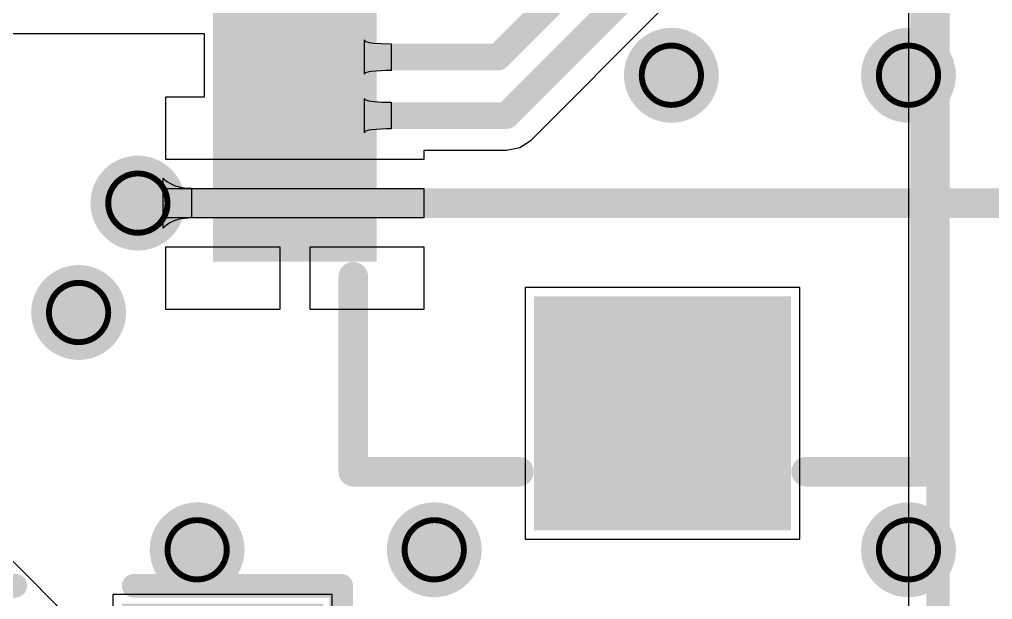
# Model space of a CAD drawing. Header units: millimetres. Extents: x -1.72 to 0.75, y -0.35 to 1.04.
# Drawn here: x -0.455 to -0.1266, y 0.1232 to 0.3188 of the extents above; entities that cross this region are included whole.
import ezdxf

# ---------------------------------------------------------------- set-up
doc = ezdxf.new("R2010")
doc.units = ezdxf.units.MM
doc.header["$MEASUREMENT"] = 0
for name, color, linetype in [('BottomLayer', 5, 'Continuous'), ('BottomSolder', 6, 'Continuous'), ('DrillDrawing', 1, 'Continuous'), ('Mechanical15', 56, 'Continuous'), ('MultiLayer', 9, 'Continuous'), ('TopLayer', 1, 'Continuous'), ('TopOverlay', 2, 'Continuous'), ('TopPaste', 8, 'Continuous'), ('TopSolder', 216, 'Continuous'), ('ViaHoleLayer', 16, 'Continuous')]:
    doc.layers.add(name, color=color, linetype=linetype)

# ---------------------------------------------------------------- blocks, each defined once
blk = doc.blocks.new('MX_1_25_LI_10P_3')
at = {"layer": 'TopOverlay', "const_width": 0.007874}
blk.add_lwpolyline([(-0.285, 0.085), (0.285, 0.085)], dxfattribs=at)
blk = doc.blocks.new('LED_0805R_21')
at = {"layer": 'Mechanical15', "const_width": 0.0019685}
for points in [[(0, 0.019685), (0, -0.019685)], [(0.019685, 0), (-0.019685, 0)]]:
    blk.add_lwpolyline(points, dxfattribs=at)
at = {"layer": 'Mechanical15'}
for points, const_width in [([(-0.0004921, 0.019685, 1), (0.0004921, 0.019685, 1)], 0.0009842), ([(0.0137795, 0, 1), (-0.0137795, 0, 1)], 0.0019685), ([(-0.0201771, 0, 1), (-0.0191929, 0, 1)], 0.0009842), ([(-0.0142716, 0, 1), (-0.0132874, 0, 1)], 0.0009842), ([(0.0132874, 0, 1), (0.0142716, 0, 1)], 0.0009842), ([(0.0191929, 0, 1), (0.0201771, 0, 1)], 0.0009842), ([(-0.0004921, -0.019685, 1), (0.0004921, -0.019685, 1)], 0.0009842)]:
    blk.add_lwpolyline(points, format="xyb", close=True, dxfattribs=dict(at, const_width=const_width))
at = {"layer": 'TopLayer', "const_width": 0.05}
blk.add_lwpolyline([(0.055, 0), (0.045, 0)], dxfattribs=at)
at = {"layer": 'TopLayer', "const_width": 0.025}
for points in [[(0.0325, 0, 1), (0.0575, 0, 1)], [(0.0425, 0, 1), (0.0675, 0, 1)]]:
    blk.add_lwpolyline(points, format="xyb", close=True, dxfattribs=at)
at = {"layer": 'TopLayer'}
blk.add_solid([(-0.08, -0.025), (-0.02, -0.025), (-0.08, 0.025), (-0.02, 0.025)], dxfattribs=at)
at = {"layer": 'TopOverlay', "const_width": 0.008}
for points in [[(-0.09, 0.035), (-0.09, -0.035)], [(-0.02, 0.035), (-0.09, 0.035)], [(0.1049999, 0.035), (0.0200001, 0.035)], [(0.09, -0.035), (0.0899999, 0.035)], [(0.105, -0.035), (0.1049999, 0.035)], [(-0.02, -0.035), (-0.09, -0.035)], [(0.105, -0.035), (0.0199999, -0.0349999)]]:
    blk.add_lwpolyline(points, dxfattribs=at)
at = {"layer": 'TopOverlay', "const_width": 0.004}
for points in [[(-0.092, 0.035, 1), (-0.088, 0.035, 1)], [(-0.092, 0.035, 1), (-0.088, 0.035, 1)], [(-0.022, 0.035, 1), (-0.018, 0.035, 1)], [(0.0180001, 0.035, 1), (0.0220001, 0.035, 1)], [(0.0879999, 0.035, 1), (0.0919999, 0.035, 1)], [(0.1029999, 0.035, 1), (0.1069999, 0.035, 1)], [(0.1029999, 0.035, 1), (0.1069999, 0.035, 1)], [(-0.092, -0.035, 1), (-0.088, -0.035, 1)], [(-0.092, -0.035, 1), (-0.088, -0.035, 1)], [(-0.022, -0.035, 1), (-0.018, -0.035, 1)], [(0.0179999, -0.0349999, 1), (0.0219999, -0.0349999, 1)], [(0.088, -0.035, 1), (0.092, -0.035, 1)], [(0.103, -0.035, 1), (0.107, -0.035, 1)], [(0.103, -0.035, 1), (0.107, -0.035, 1)]]:
    blk.add_lwpolyline(points, format="xyb", close=True, dxfattribs=at)
at = {"layer": 'TopPaste', "const_width": 0.05}
blk.add_lwpolyline([(0.055, 0), (0.045, 0)], dxfattribs=at)
at = {"layer": 'TopPaste', "const_width": 0.025}
for points in [[(0.0325, 0, 1), (0.0575, 0, 1)], [(0.0425, 0, 1), (0.0675, 0, 1)]]:
    blk.add_lwpolyline(points, format="xyb", close=True, dxfattribs=at)
at = {"layer": 'TopPaste'}
blk.add_solid([(-0.08, -0.025), (-0.02, -0.025), (-0.08, 0.025), (-0.02, 0.025)], dxfattribs=at)
at = {"layer": 'TopSolder', "const_width": 0.058}
blk.add_lwpolyline([(0.055, 0), (0.045, 0)], dxfattribs=at)
at = {"layer": 'TopSolder', "const_width": 0.029}
for points in [[(0.0305, 0, 1), (0.0595, 0, 1)], [(0.0405, 0, 1), (0.0695, 0, 1)]]:
    blk.add_lwpolyline(points, format="xyb", close=True, dxfattribs=at)
at = {"layer": 'TopSolder'}
blk.add_solid([(-0.084, -0.029), (-0.016, -0.029), (-0.084, 0.029), (-0.016, 0.029)], dxfattribs=at)
blk = doc.blocks.new('FPC_SMD_P0_50_14P_QCHF_SM_H2_0_23')
at = {"layer": 'TopLayer'}
for points in [[(0.2244129, 0.10138), (0.1535469, 0.10138), (0.2244129, 0.02264), (0.1535469, 0.02264)], [(0.0748055, -0.0383879), (0.0629945, -0.0383879), (0.0748055, -0.0856319), (0.0629945, -0.0856319)], [(0.0944855, -0.038388), (0.0826745, -0.038388), (0.0944855, -0.085632), (0.0826745, -0.085632)], [(0.1141755, -0.0383879), (0.1023645, -0.0383879), (0.1141755, -0.0856319), (0.1023645, -0.0856319)], [(0.1338555, -0.038388), (0.1220445, -0.038388), (0.1338555, -0.085632), (0.1220445, -0.085632)]]:
    blk.add_solid(points, dxfattribs=at)
at = {"layer": 'TopOverlay', "const_width": 0.01}
for points in [[(0.208662, 0.150588), (-0.208662, 0.150588)], [(0.208662, 0.110476), (0.208662, 0.150588)], [(0.208662, -0.042325), (0.208662, 0.013536)], [(0.208662, -0.042325), (0.1429571, -0.042325)]]:
    blk.add_lwpolyline(points, dxfattribs=at)
at = {"layer": 'TopOverlay', "const_width": 0.005}
for points in [[(0.206162, 0.150588, 1), (0.211162, 0.150588, 1)], [(0.206162, 0.150588, 1), (0.211162, 0.150588, 1)], [(0.206162, 0.110476, 1), (0.211162, 0.110476, 1)], [(0.206162, 0.013536, 1), (0.211162, 0.013536, 1)], [(0.1404571, -0.042325, 1), (0.1454571, -0.042325, 1)], [(0.206162, -0.042325, 1), (0.211162, -0.042325, 1)], [(0.206162, -0.042325, 1), (0.211162, -0.042325, 1)]]:
    blk.add_lwpolyline(points, format="xyb", close=True, dxfattribs=at)
at = {"layer": 'TopPaste'}
for points in [[(0.2244129, 0.10138), (0.1535469, 0.10138), (0.2244129, 0.02264), (0.1535469, 0.02264)], [(0.0748055, -0.0383879), (0.0629945, -0.0383879), (0.0748055, -0.0856319), (0.0629945, -0.0856319)], [(0.0944855, -0.038388), (0.0826745, -0.038388), (0.0944855, -0.085632), (0.0826745, -0.085632)], [(0.1141755, -0.0383879), (0.1023645, -0.0383879), (0.1141755, -0.0856319), (0.1023645, -0.0856319)], [(0.1338555, -0.038388), (0.1220445, -0.038388), (0.1338555, -0.085632), (0.1220445, -0.085632)]]:
    blk.add_solid(points, dxfattribs=at)
at = {"layer": 'TopSolder'}
for points in [[(0.2284129, 0.10538), (0.1495469, 0.10538), (0.2284129, 0.01864), (0.1495469, 0.01864)], [(0.0591155, -0.034388), (0.0393045, -0.034388), (0.0591155, -0.089632), (0.0393045, -0.089632)], [(0.0788055, -0.0343879), (0.0589945, -0.0343879), (0.0788055, -0.0896319), (0.0589945, -0.0896319)], [(0.0984855, -0.034388), (0.0786745, -0.034388), (0.0984855, -0.089632), (0.0786745, -0.089632)], [(0.1181755, -0.0343879), (0.0983645, -0.0343879), (0.1181755, -0.0896319), (0.0983645, -0.0896319)], [(0.1378555, -0.034388), (0.1180445, -0.034388), (0.1378555, -0.089632), (0.1180445, -0.089632)]]:
    blk.add_solid(points, dxfattribs=at)

msp = doc.modelspace()

# ---------------------------------------------------------------- linework, layer by layer
at = {"layer": 'BottomLayer'}
msp.add_line((-0.155, 0.9469805), (-0.155, -0.2590279), dxfattribs=at)
at = {"layer": 'BottomLayer', "const_width": 0.012}
for points in [[(-0.241, 0.3, 1), (-0.229, 0.3, 1)], [(-0.161, 0.3, 1), (-0.149, 0.3, 1)], [(-0.421, 0.25689, 1), (-0.409, 0.25689, 1)], [(-0.441, 0.22, 1), (-0.429, 0.22, 1)], [(-0.401, 0.14, 1), (-0.389, 0.14, 1)], [(-0.321, 0.14, 1), (-0.309, 0.14, 1)], [(-0.161, 0.14, 1), (-0.149, 0.14, 1)]]:
    msp.add_lwpolyline(points, format="xyb", close=True, dxfattribs=at)
at = {"layer": 'BottomSolder', "const_width": 0.016}
for points in [[(-0.243, 0.3, 1), (-0.227, 0.3, 1)], [(-0.163, 0.3, 1), (-0.147, 0.3, 1)], [(-0.423, 0.25689, 1), (-0.407, 0.25689, 1)], [(-0.443, 0.22, 1), (-0.427, 0.22, 1)], [(-0.403, 0.14, 1), (-0.387, 0.14, 1)], [(-0.323, 0.14, 1), (-0.307, 0.14, 1)], [(-0.163, 0.14, 1), (-0.147, 0.14, 1)]]:
    msp.add_lwpolyline(points, format="xyb", close=True, dxfattribs=at)
at = {"layer": 'DrillDrawing'}
for points, const_width in [([(-0.225, 0.3, 1), (-0.245, 0.3, 1)], 0.002), ([(-0.145, 0.3, 1), (-0.165, 0.3, 1)], 0.002), ([(-0.2455, 0.3, 1), (-0.2445, 0.3, 1)], 0.001), ([(-0.2255, 0.3, 1), (-0.2245, 0.3, 1)], 0.001), ([(-0.1655, 0.3, 1), (-0.1645, 0.3, 1)], 0.001), ([(-0.1455, 0.3, 1), (-0.1445, 0.3, 1)], 0.001), ([(-0.405, 0.25689, 1), (-0.425, 0.25689, 1)], 0.002), ([(-0.4255, 0.25689, 1), (-0.4245, 0.25689, 1)], 0.001), ([(-0.4055, 0.25689, 1), (-0.4045, 0.25689, 1)], 0.001), ([(-0.425, 0.22, 1), (-0.445, 0.22, 1)], 0.002), ([(-0.4455, 0.22, 1), (-0.4445, 0.22, 1)], 0.001), ([(-0.4255, 0.22, 1), (-0.4245, 0.22, 1)], 0.001), ([(-0.385, 0.14, 1), (-0.405, 0.14, 1)], 0.002), ([(-0.305, 0.14, 1), (-0.325, 0.14, 1)], 0.002), ([(-0.145, 0.14, 1), (-0.165, 0.14, 1)], 0.002), ([(-0.4055, 0.14, 1), (-0.4045, 0.14, 1)], 0.001), ([(-0.3855, 0.14, 1), (-0.3845, 0.14, 1)], 0.001), ([(-0.3255, 0.14, 1), (-0.3245, 0.14, 1)], 0.001), ([(-0.3055, 0.14, 1), (-0.3045, 0.14, 1)], 0.001), ([(-0.1655, 0.14, 1), (-0.1645, 0.14, 1)], 0.001), ([(-0.1455, 0.14, 1), (-0.1445, 0.14, 1)], 0.001)]:
    msp.add_lwpolyline(points, format="xyb", close=True, dxfattribs=dict(at, const_width=const_width))
at = {"layer": 'MultiLayer', "const_width": 0.012}
for points in [[(-0.241, 0.3, 1), (-0.229, 0.3, 1)], [(-0.161, 0.3, 1), (-0.149, 0.3, 1)], [(-0.421, 0.25689, 1), (-0.409, 0.25689, 1)], [(-0.441, 0.22, 1), (-0.429, 0.22, 1)], [(-0.401, 0.14, 1), (-0.389, 0.14, 1)], [(-0.321, 0.14, 1), (-0.309, 0.14, 1)], [(-0.161, 0.14, 1), (-0.149, 0.14, 1)]]:
    msp.add_lwpolyline(points, format="xyb", close=True, dxfattribs=at)
at = {"layer": 'TopLayer'}
for p, q in [((-0.155, 0.9469805), (-0.155, 0.1051087)), ((-0.2823399, 0.2781274), (-0.2387409, 0.3217263)), ((-0.4860769, 0.3140631), (-0.392632, 0.3140631)), ((-0.392632, 0.3140631), (-0.392632, 0.3128829)), ((-0.392632, 0.3128829), (-0.3926319, 0.3128829)), ((-0.3926319, 0.3128829), (-0.3926319, 0.2993239)), ((-0.3385079, 0.3003179), (-0.3385079, 0.3118889)), ((-0.3385079, 0.3118889), (-0.3384179, 0.311644)), ((-0.3384179, 0.311644), (-0.3381479, 0.3114249)), ((-0.3381479, 0.3114249), (-0.3376979, 0.3112315)), ((-0.3376979, 0.3112315), (-0.3370679, 0.3110639)), ((-0.3370679, 0.3110639), (-0.3362579, 0.3109222)), ((-0.3362579, 0.3109222), (-0.3352679, 0.3108061)), ((-0.3352679, 0.3108061), (-0.3327479, 0.3106515)), ((-0.3327479, 0.3106515), (-0.3295079, 0.3105999)), ((-0.3295079, 0.3105999), (-0.3295079, 0.3015999)), ((-0.3926319, 0.2993239), (-0.392632, 0.2993239)), ((-0.392632, 0.2993239), (-0.392632, 0.2926389)), ((-0.3384179, 0.3005615), (-0.3385079, 0.3003179)), ((-0.3381479, 0.3007794), (-0.3384179, 0.3005615)), ((-0.3376979, 0.3009717), (-0.3381479, 0.3007794)), ((-0.3370679, 0.3011384), (-0.3376979, 0.3009717)), ((-0.3362579, 0.3012794), (-0.3370679, 0.3011384)), ((-0.3312179, 0.3015871), (-0.3362579, 0.3012794)), ((-0.3295079, 0.3015999), (-0.3312179, 0.3015871)), ((-0.392632, 0.2926389), (-0.4056319, 0.2926389)), ((-0.4056319, 0.2926389), (-0.4056319, 0.2729539)), ((-0.338508, 0.2806329), (-0.338508, 0.2922039)), ((-0.338508, 0.2922039), (-0.338418, 0.2919597)), ((-0.338418, 0.2919597), (-0.338148, 0.2917411)), ((-0.338148, 0.2917411), (-0.337698, 0.2915483)), ((-0.337698, 0.2915483), (-0.337068, 0.2913812)), ((-0.337068, 0.2913812), (-0.336258, 0.2912398)), ((-0.336258, 0.2912398), (-0.335268, 0.2911241)), ((-0.335268, 0.2911241), (-0.332748, 0.2909698)), ((-0.332748, 0.2909698), (-0.329508, 0.2909184)), ((-0.329508, 0.2909184), (-0.329508, 0.2819184)), ((-0.338418, 0.2808771), (-0.338508, 0.2806329)), ((-0.338148, 0.2810957), (-0.338418, 0.2808771)), ((-0.337698, 0.2812885), (-0.338148, 0.2810957)), ((-0.337068, 0.2814556), (-0.337698, 0.2812885)), ((-0.336258, 0.281597), (-0.337068, 0.2814556)), ((-0.331218, 0.2819055), (-0.336258, 0.281597)), ((-0.329508, 0.2819184), (-0.331218, 0.2819055)), ((-0.2861438, 0.2755856), (-0.2823399, 0.2781274)), ((-0.4056319, 0.2729539), (-0.405632, 0.2729539)), ((-0.405632, 0.2729539), (-0.405632, 0.2717335)), ((-0.3183879, 0.2717335), (-0.3183879, 0.2746931)), ((-0.3183879, 0.2746931), (-0.2906309, 0.2746931)), ((-0.2906309, 0.2746931), (-0.2861438, 0.2755856)), ((-0.405632, 0.2717335), (-0.36201, 0.2717335)), ((-0.36201, 0.2717335), (-0.3183879, 0.2717335)), ((-0.4064303, 0.24849), (-0.4064303, 0.26529)), ((-0.4064303, 0.26529), (-0.405735, 0.264644)), ((-0.405735, 0.264644), (-0.4049823, 0.264066)), ((-0.4049823, 0.264066), (-0.4041721, 0.263556)), ((-0.4041721, 0.263556), (-0.4033044, 0.263114)), ((-0.4033044, 0.263114), (-0.4023792, 0.26274)), ((-0.4023792, 0.26274), (-0.4013966, 0.262434)), ((-0.36201, 0.2617335), (-0.405632, 0.2617335)), ((-0.405632, 0.2617335), (-0.405632, 0.2520484)), ((-0.4013966, 0.262434), (-0.4003565, 0.262196)), ((-0.4003565, 0.262196), (-0.3992589, 0.262026)), ((-0.3992589, 0.262026), (-0.3981038, 0.261924)), ((-0.3981038, 0.261924), (-0.3968913, 0.26189)), ((-0.3968913, 0.26189), (-0.3968913, 0.25189)), ((-0.3183879, 0.2617335), (-0.36201, 0.2617335)), ((-0.3183879, 0.2520484), (-0.3183879, 0.2617335)), ((-0.4049823, 0.249714), (-0.405735, 0.249136)), ((-0.405632, 0.2520484), (-0.36201, 0.2520484)), ((-0.4041721, 0.250224), (-0.4049823, 0.249714)), ((-0.4033044, 0.250666), (-0.4041721, 0.250224)), ((-0.4023792, 0.25104), (-0.4033044, 0.250666)), ((-0.4013966, 0.251346), (-0.4023792, 0.25104)), ((-0.4003565, 0.251584), (-0.4013966, 0.251346)), ((-0.3992589, 0.251754), (-0.4003565, 0.251584)), ((-0.3981038, 0.251856), (-0.3992589, 0.251754)), ((-0.3968913, 0.25189), (-0.3981038, 0.251856)), ((-0.36201, 0.2520484), (-0.3183879, 0.2520484)), ((-0.405735, 0.249136), (-0.4064303, 0.24849)), ((-0.36701, 0.2420484), (-0.405632, 0.2420484)), ((-0.405632, 0.2420484), (-0.405632, 0.2211429)), ((-0.36701, 0.2211429), (-0.36701, 0.2420484)), ((-0.3183879, 0.2420484), (-0.35701, 0.2420484)), ((-0.35701, 0.2420484), (-0.35701, 0.2211429)), ((-0.318388, 0.2211429), (-0.318388, 0.2408279)), ((-0.318388, 0.2408279), (-0.3183879, 0.2408279)), ((-0.3183879, 0.2408279), (-0.3183879, 0.2420484)), ((-0.191624, 0.228457), (-0.284364, 0.228457)), ((-0.284364, 0.228457), (-0.284364, 0.143591)), ((-0.191624, 0.143591), (-0.191624, 0.228457)), ((-0.405632, 0.2211429), (-0.36701, 0.2211429)), ((-0.35701, 0.2211429), (-0.318388, 0.2211429)), ((-0.284364, 0.143591), (-0.191624, 0.143591)), ((-0.4364014, 0.1153768), (-0.4589014, 0.1378768)), ((-0.3494014, 0.1248768), (-0.4234014, 0.1248768)), ((-0.4234014, 0.1248768), (-0.4234014, 0.0751193)), ((-0.3494014, 0.1124936), (-0.3494014, 0.1248768))]:
    msp.add_line(p, q, dxfattribs=at)
for points, const_width in [([(-0.2935768, 0.3060999), (-0.270532, 0.3291447)], 0.009), ([(-0.2906309, 0.2864184), (-0.247032, 0.3300173)], 0.009), ([(-0.3551318, 0.3060999), (-0.2935768, 0.3060999)], 0.009), ([(-0.36201, 0.2864199), (-0.3620085, 0.2864184)], 0.009), ([(-0.3620085, 0.2864184), (-0.2906309, 0.2864184)], 0.009), ([(-0.3620099, 0.25689), (-0.3620099, 0.2667299)], 0.01), ([(-0.415, 0.25689), (-0.3620099, 0.25689)], 0.01), ([(-0.3620099, 0.25689), (-0.0723042, 0.25689)], 0.01), ([(-0.3620099, 0.24705), (-0.3620099, 0.25689)], 0.01), ([(-0.36201, 0.2470499), (-0.3620099, 0.24705)], 0.01)]:
    msp.add_lwpolyline(points, dxfattribs=dict(at, const_width=const_width))
for points, const_width in [([(-0.241, 0.3, 1), (-0.229, 0.3, 1)], 0.012), ([(-0.161, 0.3, 1), (-0.149, 0.3, 1)], 0.012), ([(-0.3573818, 0.3060999, 1), (-0.3528818, 0.3060999, 1)], 0.0045), ([(-0.2958268, 0.3060999, 1), (-0.2913268, 0.3060999, 1)], 0.0045), ([(-0.2958268, 0.3060999, 1), (-0.2913268, 0.3060999, 1)], 0.0045), ([(-0.36426, 0.2864199, 1), (-0.35976, 0.2864199, 1)], 0.0045), ([(-0.3642585, 0.2864184, 1), (-0.3597585, 0.2864184, 1)], 0.0045), ([(-0.3642585, 0.2864184, 1), (-0.3597585, 0.2864184, 1)], 0.0045), ([(-0.2928809, 0.2864184, 1), (-0.2883809, 0.2864184, 1)], 0.0045), ([(-0.2928809, 0.2864184, 1), (-0.2883809, 0.2864184, 1)], 0.0045), ([(-0.3645099, 0.2667299, 1), (-0.3595099, 0.2667299, 1)], 0.005), ([(-0.421, 0.25689, 1), (-0.409, 0.25689, 1)], 0.012), ([(-0.4175, 0.25689, 1), (-0.4125, 0.25689, 1)], 0.005), ([(-0.3645099, 0.25689, 1), (-0.3595099, 0.25689, 1)], 0.005), ([(-0.3645099, 0.25689, 1), (-0.3595099, 0.25689, 1)], 0.005), ([(-0.3645099, 0.25689, 1), (-0.3595099, 0.25689, 1)], 0.005), ([(-0.3645099, 0.25689, 1), (-0.3595099, 0.25689, 1)], 0.005), ([(-0.36451, 0.2470499, 1), (-0.35951, 0.2470499, 1)], 0.005), ([(-0.3645099, 0.24705, 1), (-0.3595099, 0.24705, 1)], 0.005), ([(-0.3645099, 0.24705, 1), (-0.3595099, 0.24705, 1)], 0.005), ([(-0.441, 0.22, 1), (-0.429, 0.22, 1)], 0.012), ([(-0.401, 0.14, 1), (-0.389, 0.14, 1)], 0.012), ([(-0.321, 0.14, 1), (-0.309, 0.14, 1)], 0.012), ([(-0.161, 0.14, 1), (-0.149, 0.14, 1)], 0.012)]:
    msp.add_lwpolyline(points, format="xyb", close=True, dxfattribs=dict(at, const_width=const_width))
at = {"layer": 'TopSolder', "const_width": 0.016}
for points in [[(-0.243, 0.3, 1), (-0.227, 0.3, 1)], [(-0.163, 0.3, 1), (-0.147, 0.3, 1)], [(-0.423, 0.25689, 1), (-0.407, 0.25689, 1)], [(-0.443, 0.22, 1), (-0.427, 0.22, 1)], [(-0.403, 0.14, 1), (-0.387, 0.14, 1)], [(-0.323, 0.14, 1), (-0.307, 0.14, 1)], [(-0.163, 0.14, 1), (-0.147, 0.14, 1)]]:
    msp.add_lwpolyline(points, format="xyb", close=True, dxfattribs=at)
at = {"layer": 'ViaHoleLayer', "const_width": 0.006}
for points in [[(-0.238, 0.3, 1), (-0.232, 0.3, 1)], [(-0.158, 0.3, 1), (-0.152, 0.3, 1)], [(-0.418, 0.25689, 1), (-0.412, 0.25689, 1)], [(-0.438, 0.22, 1), (-0.432, 0.22, 1)], [(-0.398, 0.14, 1), (-0.392, 0.14, 1)], [(-0.318, 0.14, 1), (-0.312, 0.14, 1)], [(-0.158, 0.14, 1), (-0.152, 0.14, 1)]]:
    msp.add_lwpolyline(points, format="xyb", close=True, dxfattribs=at)

# ---------------------------------------------------------------- block references
for name, p, rotation in [('MX_1_25_LI_10P_3', (-0.06, 0.368011), 90), ('FPC_SMD_P0_50_14P_QCHF_SM_H2_0_23', (-0.3, 0.3749999), 270), ('LED_0805R_21', (-0.4364014, 0.0928768), 180)]:
    msp.add_blockref(name, p, dxfattribs=dict(rotation=rotation))

doc.saveas('drawing.dxf')
